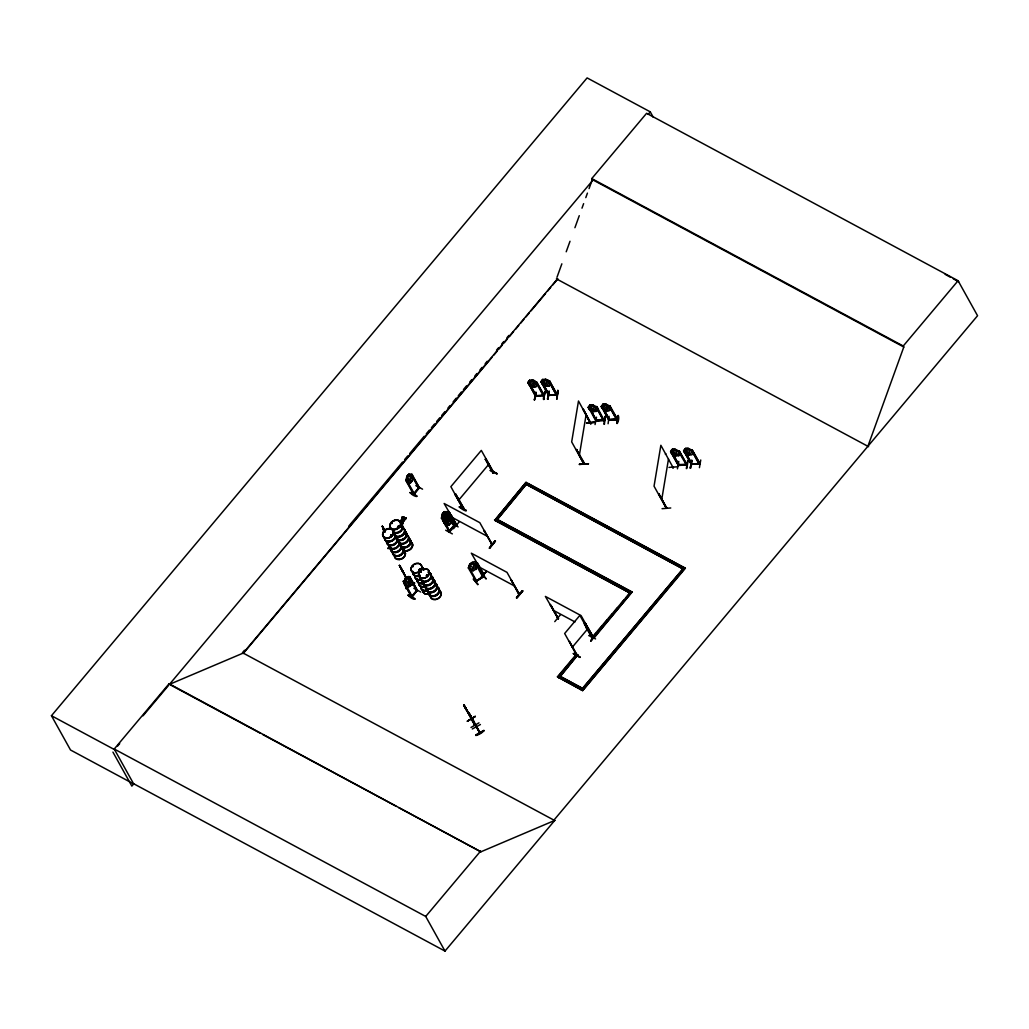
<?xml version="1.0" encoding="UTF-8"?>
<svg xmlns="http://www.w3.org/2000/svg" width="1029" height="1029" viewBox="0 0 1029 1029"><rect width="100%" height="100%" fill="white"/><g stroke="black" fill="none" stroke-linecap="round" stroke-linejoin="round"><path stroke-width="1.5" d="M579.559 464.092C606.737 462.793 560.728 465.635 588.395 463.783M662.059 508.686L670.754 507.979M451.77 515.863L457.005 525.858L448.953 511.58L457.069 525.896L444.129 503.49L479.823 522.681L492.171 544.765L491.155 543.968L492.364 544.521L491.206 543.904M456.876 525.536L456.439 524.764M456.04 524.996L457.249 525.549L456.516 525.253M484.26 575.584L471.321 553.178L507.014 572.368L519.362 594.453C517.947 594.466 519.671 592.665 518.68 594.093M519.208 593.682L518.436 593.669M558.052 618.326L557.499 617.696M558.464 618.519L557.705 617.696M592.794 637.414L593.424 637.697L581.089 615.612L545.383 596.421L558.335 618.828L550.219 604.512L550.631 605.078M596.73 634.353L590.697 640.99L593.514 637.35M584.15 462.818L583.906 463.938M584.099 462.767L583.919 464.028L571.674 441.904L578.491 401.001L590.736 423.433M673.082 467.552L660.862 445.287L654.045 486.19L666.303 508.313L666.483 507.091M673.236 466.883L672.94 467.938M477.276 564.972C472.825 578.311 481.649 557.795 472.311 562.361L469.777 564.188L469.79 567.211L470.703 568.831L473.096 568.986L474.755 567.841L475.694 565.423L472.311 562.361L469.738 564.124L468.452 568.098L469.314 567.481M408.783 582.761L410.339 585.578L410.108 584.305M471.874 719.412L463.938 704.968L465.687 708.055M471.231 719.039L474.832 725.213L463.989 705.058M475.102 725.046L474.549 723.966M475.977 726.397L479.861 733.06L472.157 718.396M385.116 531.543L384.061 529.446M385.193 531.697L384.512 532.122M391.534 523.439L392.01 523.298M391.727 523.131L392.242 522.758M390.621 535.813L391.547 534.823L391.354 535.877M392.152 535.234L390.84 534.758L391.161 536.006M398.93 526.128L398.93 526.899M413.259 566.645L412.848 566.22M413.182 565.95L412.59 566.67M418.739 570.13L419.356 569.41M420.346 569.654L419.215 570.529M420.668 572.073L421.002 571.584M421.041 571.687L420.192 571.738L420.951 571.738M426.315 575.571L427.086 574.645M426.932 575.816L427.408 574.787L427.575 575.545M402.493 523.722L401.709 522.886L400.821 524.623M448.657 521.343L448.297 518.783L446.547 517.638M400.037 522.192L401.336 522.693L400.86 523.684M532.495 380.061L529.536 380.254L530.269 384.254L532.906 385.425L534.81 385.296L535.968 383.881C528.173 376.318 536.816 381.836 535.8 382.196L543.428 395.921L544.225 395.779L536.495 382.081L535.749 382.183M693.572 452.541L691.797 454.857L688.928 455.101L684.825 453.03L683.603 450.934L685.391 448.541L686.034 452.49L688.671 453.66L690.575 453.532L691.745 452.117L690.832 450.483L688.221 448.438L685.314 448.49L688.26 448.297L692.363 450.368L699.99 464.015L691.527 464.22M400.783 520.558C402.21 525.124 406.416 517.561 403.458 520.815C401.323 523.671 404.127 514.153 400.937 520.841M536.07 392.332L534.424 400.075L535.723 392.371M547.852 399.162L549.074 391.252L547.852 399.136M678.793 461.391L677.429 468.838M691.848 460.568L690.189 468.311L691.745 460.336M448.785 516.249L454.342 526.038L446.805 512.249M407.407 482.948L410.481 482.948L412.41 480.646L412.963 476.221M409.864 576.832L406.725 576.883L404.796 579.095L404.101 583.533M417.465 590.44L416.835 591.199L409.233 577.295C410.97 575.79 404.886 576.51 404.924 579.147L404.243 583.52L411.806 597.244L403.96 583.327L404.693 582.671L403.96 583.327M405.375 585.745L408.5 585.655L410.43 583.353L411.047 578.864M442.213 517.716L441.415 518.179L442.251 513.934L444.181 511.632L447.281 514.423L446.766 517.188M445.879 520.365L442.766 520.545L443.165 513.535L443.782 512.802L447.589 514.976L448.503 516.597L446.727 520.854L444.76 521.06L443.602 516.172L445.544 513.883L448.438 513.767M444.129 522.809L442.984 520.571L443.666 516.211M445.737 525.382L448.798 525.292L445.686 525.472L444.477 523.208L445.094 518.822L447.023 516.519L450.213 516.468L451.358 518.693M444.477 523.298L445.158 518.835L447.101 516.558L450.085 516.519M447.885 518.192L448.58 513.754L447.885 518.192L445.879 520.455M447.242 522.616L444.104 522.668L447.242 522.706L449.171 520.404L449.802 515.928C445.621 510.937 448.978 511.76 444.194 511.722M450.728 523.079L448.721 525.253L450.728 523.079L451.422 518.642M576.42 449.544L584.228 464.015L584.408 463.179L576.42 449.544L583.867 463.989M576.613 450.226L576.716 449.532M590.633 423.819L583.121 409.336L590.955 423.716M591.006 423.626L583.43 409.31M586.633 422.829L595.135 422.327M590.376 422.636L590.299 423.279M584.292 463.847L584.035 463.423M586.569 423.112L595.341 422.224L586.607 422.829M666.676 508.133L658.792 493.83L666.599 508.287L666.162 506.963M658.984 494.499L659.087 493.804M665.802 453.596L665.39 454.303M666.239 508.275L666.432 507.464M668.94 467.398L677.648 466.78M528.018 382.364L535.685 396.409L536.482 396.281L535.312 395.535M529.601 380.396L527.941 382.711L528.803 382.312M537.691 384.293L536.032 386.621C532.906 387.367 528.842 385.849 527.851 382.621L529.613 380.306M531.646 380.55L530.694 380.614L530.81 382.531L533.691 384.203L534.192 383.302L531.659 380.473M536.109 386.672L533.176 386.801L529.06 384.795M536.443 396.024L528.777 382.518M550.747 383.457L549.164 385.824C544.804 388.049 540.765 381.296 541.035 381.785L542.669 379.469L545.55 379.225L549.666 381.206M543.749 379.765L546.708 381.502L546.746 383.367L544.392 382.634L543.775 379.688M543.055 395.483L543.968 394.982L536.328 395.663M543.093 395.368L543.016 395.085M543.518 399.226C548.135 380.679 541.588 400.062 544.084 399.445M543.608 399.484L544.984 391.766M548.856 381.36L549.563 381.232L557.216 394.995L556.483 395.072L548.766 381.283L549.602 380.962L557.152 394.609M549.602 380.962L545.55 379.225L549.036 383.032L547.865 384.46L543.325 383.405L542.592 379.405L540.894 381.862M549.164 385.824L550.875 383.38M549.036 391.277L547.492 399.201L549.242 391.534M556.432 395.02L556.084 394.236L557.049 394.171M556.11 394.647L556.998 394.441M556.316 394.995L548.817 381.013M557.139 398.596C559.313 373.038 555.197 416.604 557.782 390.686M556.766 398.596L557.962 390.891M579.301 455.615L586.118 414.713M588.356 407.162L596.023 421.208L595.572 420.642L596.756 421.144L589.141 407.111L588.279 407.51L589.951 405.104L592.807 404.924L596.923 406.931M589.874 405.053L590.607 409.053L593.244 410.224L595.148 410.095L596.305 408.68L592.82 404.86L589.874 405.053L588.164 407.497L589.463 409.645L593.489 411.664L596.383 411.33M589.373 409.671L593.489 411.664M591.032 405.413L593.99 407.137L594.016 409.002L591.675 408.281L591.045 405.323M596.82 421.08C592.498 419.703 607.29 418.854 603.676 420.707L595.881 406.841L596.884 406.609L598.029 409.092L596.37 411.42M596.936 406.854L595.932 406.841M596.511 417.182L595.058 424.565M609.4 419.832L602.197 406.262L601.412 406.314L608.924 420.334L609.605 419.742M602.93 404.204L603.663 408.204L606.3 409.375L608.203 409.246L609.361 407.831L605.875 404.011L602.93 404.204L601.219 406.648C601.682 410.082 612.435 412.963 602.454 408.745M605.039 404.5L604.087 404.564L604.203 406.481L607.071 408.153L607.573 407.252L605.052 404.423M604.229 419.819L596.627 420.72L589.913 408.474M604.319 419.819L604.37 420.668L596.884 406.609M604.422 424.244L605.129 416.346M609.901 406.108L608.949 405.979L616.448 419.446M609.438 410.481C613.22 404.448 609.683 412.976 606.544 410.815M609.104 416.321L608.088 423.742M601.412 406.314L609.027 420.321L617.619 419.729L609.194 406.018M609.76 420.269L602.968 407.638M608.859 419.485L617.387 418.97L616.448 418.996M618.197 415.497C614.133 431.37 620.654 419.253 618.12 415.484M617.001 423.433L618.378 415.729M661.673 499.901L668.49 458.998M670.548 451.782C672.76 451.358 668.863 451.872 672.323 449.39M672.246 449.339L672.979 453.326L675.616 454.496L677.519 454.381L678.69 452.966L677.777 451.332L675.165 449.287L672.246 449.339L675.178 449.197L679.217 451.242M671.834 453.93L675.899 455.796L671.77 453.866L670.561 451.692L678.394 465.494L686.935 464.864L679.256 450.895L678.394 451.268M673.403 449.686L676.362 451.422L676.4 453.287L674.046 452.567L673.429 449.609M678.818 455.744L680.413 453.287M680.401 453.377L678.741 455.693L675.873 455.937M678.999 465.005L678.188 464.568M671.332 451.744L679.166 465.031M685.365 448.631L683.616 450.843L691.462 464.606M683.706 450.946L684.504 450.895M684.812 453.107L688.928 455.101M686.472 448.85L689.417 450.573L689.456 452.438L687.102 451.718L686.484 448.76M679.217 451.152L678.304 451.126L686.202 464.568M685.803 464.439L686.677 464.053L686.87 464.915M686.317 468.568L687.642 460.838M698.91 463.642L691.527 450.097M691.552 450.278L692.311 450.046L691.437 450.278M691.784 460.323L690.665 468.285M692.054 464.156L684.285 450.728M698.82 463.719L699.681 463.191L699.874 464.053M699.193 464.105L692.285 451.461M699.424 467.668L700.749 460.002M476.53 580.832L476.003 581.192M475.797 581.244L483.604 576.6L476.003 581.501L483.604 576.6L475.822 562.683L475.205 563.249L482.884 577.14L483.257 575.841M476.826 581.256L469.134 567.635M400.924 520.558C404.757 514.976 401.336 525.793 404.088 519.529M456.323 525.497L457.005 525.858M550.219 604.512L558.245 618.853L551.557 606.158M596.254 633.928L590.697 640.99L593.63 637.414M401.683 523.144L400.911 524.224L401.336 522.693M462.986 508.172L463.513 507.657M462.806 508.275L463.706 508.017L455.783 494.254L455.268 494.872L463.076 508.776L450.869 486.666L481.315 450.406L493.637 472.375L493.071 473.07L493.071 471.835M493.405 472.26L492.788 472.633M413.491 494.37L419.446 487.746L411.394 474.536M419.125 487.424L418.636 488.299M411.253 596.614L412.192 596.125M417.208 590.016L416.604 591.07L416.951 589.823M449.043 531.774L449.339 530.707M579.97 657.029L573.256 653.454L579.97 657.081M576.356 654.933L577.218 655.319L569.539 641.53M591.907 637.774L584.279 623.587L591.945 637.26M592.189 637.504L579.88 615.381L564.651 633.504L576.986 655.589L569.307 641.401M469.854 564.214L468.362 567.789M391.792 535.376L391.56 534.694M419.06 570.233L419.215 569.5M420.925 572.008L420.192 571.609M556.959 277.354L561.86 263.823M566.207 251.783L570.015 241.262M574.915 227.718L579.263 215.678M581.99 208.167L583.623 203.652M585.797 197.632L587.43 193.118M589.064 188.603L592.331 179.586L591.765 178.583L646.598 113.293L958.076 280.724L977.55 315.723L553.936 820.126L554.657 820.525L444.991 951.092L133.526 783.661M867.884 446.29L903.796 347.017L903.243 346.014L591.765 178.583M405.825 517.857C401.271 518.423 405.722 519.992 405.85 517.831C407.034 520.661 401.799 518.423 401.773 517.51L402.159 517.06C403.034 518.642 405.027 515.67 403.458 517.947M459.268 507.271C472.44 512.391 463.86 512.043 459.436 506.654M466.137 510.281L459.41 506.718M410.172 492.737C423.897 498.216 412.951 497.341 410.121 492.389M416.784 496.055L410.198 492.685M408.217 595.392C420.861 600.37 412.488 600.82 408.14 595.096M445.686 530.231L452.348 533.884M475.089 724.943L471.346 718.486M476.903 727.362L464.851 706.743M479.218 731.941L479.771 732.995M448.567 518.32L446.419 518.565L445.814 521.587L445.93 518.642L444.026 518.269L446.084 517.896L446.663 515.027L446.573 517.844L448.644 518.089M406.249 518.037L405.014 519.079L402.918 518.114M413.311 493.753C414.61 495.258 415.986 491.09 419.395 487.81M418.932 487.116L418.584 488.376M411.304 596.55C413.028 597.502 413.864 593.823 417.414 590.517L409.838 576.69L409.31 577.488M448.798 531.298L453.866 525.562M449.043 531.89C460.259 515.838 452.528 531.26 449.094 531.466M412.307 596.64L411.883 595.855M384.627 532.134L384.434 531.427M399.213 526.771L397.708 526.822M420.231 570.259L420.295 569.487M482.524 576.253L483.025 577.037M535.569 396.075L544.264 395.522L536.546 381.81M548.341 394.737L549.589 395.175L548.65 395.56M548.624 395.239L557.152 394.647M678.124 464.954L686.883 464.606L678.304 465.121L670.728 451.435M691.051 463.809L691.912 463.732M404.731 582.89L412.346 596.666M588.704 635.536L595.572 638.932M579.97 657.454L573.372 653.724M456.014 494.383L455.268 494.872M485.212 459.23L485.958 458.741L485.444 459.358L493.135 473.096L485.444 459.358M490.447 470.15L497.2 473.713L490.473 470.163M463.474 507.889L462.844 508.648M463.23 508.648L463.282 508.004M459.166 521.883L453.506 528.713M491.811 544.135L484.054 530.449L492.286 544.482M484.659 530.771L483.862 530.694M492.016 543.994L492.055 544.74M489.444 548.007C507.348 526.719 478.048 563.017 494.936 540.945M483.784 575.082L483.476 574.426L484.389 575.301L477.495 562.914M486.293 571.365L480.402 578.285L486.254 571.365M480.697 578.401L486.357 571.584M518.693 594.196L511.246 580.15L519.478 594.183M511.85 580.472L511.053 580.382M516.97 597.913C535.17 576.574 504.043 611.946 522.668 591.122M522.192 590.685L516.507 597.489M516.699 597.759L522.359 590.942M554.76 621.645L560.406 614.815M585.308 623.381L592.755 637.44L585.308 623.381L593.63 637.453M585.925 623.703L585.115 623.625M592.485 636.938L594.26 637.697L632.076 591.958L496.891 519.285L632.32 592.382M133.783 783.802L131.853 786.105L112.933 752.109M554.001 820.036L554.734 820.422L480.903 851.806L169.078 683.732L114.245 749.022L133.68 783.944L70.525 750L51.45 715.721L587.109 77.908L650.264 111.852L653.325 117.345M117.653 746.038L119.686 743.62M143.031 715.811L168.422 685.584M593.064 179.972L169.438 684.375L260.041 733.085M648.219 114.283L650.264 111.852M244.516 650.238L242.458 652.695L554.657 820.525M348.831 526.038L402.532 462.085M404.603 459.629L407.703 455.937M409.761 453.48L424.218 436.27M426.289 433.801L429.389 430.122M431.447 427.652L434.547 423.974M436.618 421.504L439.717 417.825M441.775 415.356L444.875 411.677M447.975 407.986L450.046 405.529M453.133 401.837L456.233 398.146M458.304 395.689L461.404 391.998M463.462 389.541L466.561 385.849M469.661 382.158L471.732 379.701M474.832 376.009L476.89 373.553M479.99 369.861L482.061 367.404M485.161 363.713L487.219 361.256M496.518 350.182L498.576 347.725M501.676 344.033L503.747 341.577M506.847 337.885L508.905 335.428M557.152 279.258L243.191 653.093L169.438 684.375L169.078 683.732M243.204 653.544L491.875 357.449M493.933 354.992L497.033 351.313M499.091 348.857L502.191 345.165M504.249 342.708L507.348 339.03M509.419 336.573L513.535 331.647M515.606 329.19L518.706 325.511M520.764 323.055L523.864 319.363M525.922 316.906L529.022 313.228M531.08 310.771L545.524 293.561M547.595 291.104L550.682 287.425M552.753 284.969L557.911 278.82M406.905 476.453L406.146 480.865L406.777 476.388L408.783 474.125L410.893 475.244L411.806 476.877L410.044 481.135L408.063 481.328L406.905 476.453L408.783 474.215L411.896 474.035L419.395 487.913L418.379 488.016L413.941 493.303M407.677 476.003L408.307 475.257L410.507 477.302L409.709 479.655L408.642 479.527L407.6 475.951M414.378 493.779L406.455 480.016L413.735 494.537L405.94 480.633L406.674 479.977M410.404 482.82L412.41 480.646M415.832 485.598L422.559 489.161M402.545 517.921L402.159 517.06M402.918 517.458L403.998 516.828M402.789 519.401C402.275 523.092 401.773 516.712 401.76 521.111M401.181 524.854C403.149 522.295 401.13 527.71 402.802 523.066M445.518 518.68L443.55 518.873L442.637 517.253L442.393 513.998L444.258 511.67M441.647 518.294L442.161 517.523L449.802 531.504M458.497 500.377L488.942 464.118M448.039 522.089L446.419 521.008L446.625 517.69M447.165 522.668L449.107 520.365M454.072 525.536L454.586 524.854M451.487 523.311L458.188 526.912M411.96 595.997L416.398 590.71M413.851 588.292L420.758 592.048M494.486 519.902L629.902 593L494.717 520.34L526.038 482.331L685.365 568.278L582.594 690.639L557.435 676.825L576.472 654.161L577.771 654.868L559.982 676.76M494.717 520.34L526.038 482.331M572.291 647.215L587.508 629.092M557.679 677.249L576.703 654.585L578.002 655.293M592.717 636.565L631.021 591.675M577.771 654.868L558.979 677.944M592.871 637.067L596.048 633.324M598.106 630.867L602.222 625.979M604.28 623.523L607.354 619.844M609.412 617.4L612.499 613.721M614.557 611.277L617.644 607.599M620.731 603.933L623.818 600.254M625.876 597.81L628.963 594.132M594.029 637.273L632.076 591.958M682.947 568.896L524.931 483.656L682.947 568.896L581.295 689.944L684.066 567.571M582.594 690.639L685.121 567.841M903.243 346.014L958.076 280.724M444.991 951.092L425.723 916.453L480.556 851.163M473.366 579.108L478.035 584.189M477.765 584.729L473.391 579.044M493.303 472.337L485.714 458.612M398.094 526.153L398.159 527.298M398.699 527.054L399.033 526.436M391.895 535.53L390.943 535.89M427.73 575.623L426.611 575.906M454.419 524.661L453.763 525.382L454.445 525.922M449.429 531.311L446.509 525.793M416.899 589.887L417.414 590.543L409.542 576.677M417.131 590.402L411.523 597.116M535.479 395.535L536.173 395.458M536.083 395.818L535.324 395.908M548.431 394.724L549.216 394.673L548.316 395.046M604.435 420.617L596.035 421.17M609.052 420.025L617.657 419.472L609.94 405.76M463.41 507.966L455.783 494.254M449.326 532.006L441.415 518.179M401.644 525.112C405.683 522.565 395.933 519.516 402.815 523.144M672.85 466.819L673.107 467.719M471.668 563.365L470.832 563.931L471.05 566.349L472.864 567.584L474.073 565.59L471.616 563.3M475.99 568.947L473.417 570.709L469.738 570.195M481.778 573.307L486.241 578.98L481.456 573.513M475.977 581.166L482.768 576.574M490.164 470.536L496.956 473.97M392.203 523.414L391.534 523.349M398.3 526.179L398.043 526.925M419.832 570.105L418.996 569.989M406.018 578.105L399.445 565.333L402.468 570.593M399.972 566.439L400.693 567.558L399.419 565.59M406.159 578.092L402.622 571.082M403.085 571.648L402.352 571.236M402.802 581.501L405.477 579.983M406.339 587.546L414.378 582.98M406.494 587.842C431.82 572.973 388.46 599.418 414.34 582.903M464.452 706.074L467.475 711.541L465.185 707.309M467.115 710.717L467.565 711.283M468.877 712.994L480.131 732.905L479.54 731.786M468.658 713.251L469.61 714.049M467.462 711.515L468.774 713.47M469.481 713.933L473.726 721.483L469.88 714.602M475.218 716.364L467.359 721.265L475.231 716.377M467.282 721.136L475.321 716.544M471.874 719.503L463.642 705.392M474.228 724.172L474.665 725.123M478.987 722.834L470.986 727.477M472.311 728.995L480.414 724.519M483.862 730.41C466.677 739.066 481.688 734.86 483.887 730.474M475.99 735.298L483.99 730.654L476.015 735.336M557.782 618.185L558.541 618.545M476.195 581.694L468.401 568.034M384.769 530.501L382.209 526.295L384.987 530.54L383.971 528.391M382.839 528.199L382.711 527.401L383.521 528.494M387.83 548.354L390.66 547.171M387.804 548.277L390.814 547.454M390.93 547.84L387.972 548.624M419.408 569.526L420.064 569.243M427.318 574.606L426.456 575.906M534.411 400.049L535.697 392.409M382.248 526.398L385.258 531.015M543.878 395.342L535.685 396.409M549.409 395.149L556.933 394.493M616.885 419.485L609.914 407.188M384.499 531.826L382.299 526.256M391.367 535.71L390.698 535.234M589.025 407.445L588.318 407.433M672.747 467.513L673.468 467.32M549.177 385.746L546.232 385.952L542.116 383.946M543.209 395.033L543.904 395.02M602.158 406.455L601.373 406.584L603.007 404.256L605.862 404.075L609.978 406.082M596.666 420.462L603.431 420.025M609.721 419.613L616.5 419.176M683.745 450.856L684.414 450.702M685.816 464.298L678.844 464.581M692.093 463.899L698.858 463.603M691.179 464.105L700.029 463.745L692.311 450.046M699.926 463.732L691.359 464.272L683.783 450.599M445.467 513.934L448.605 513.883M596.035 406.841L603.701 420.668M686.87 464.581L679.256 450.895M419.691 569.166L420.385 569.513M420.462 572.227L420.154 572.111M427.164 574.722L428.013 575.134M469.61 570.207L473.417 570.619M535.697 396.371L528.79 383.74M605.271 416.565L603.959 424.205M402.956 519.684L401.812 519.799L401.516 520.88M398.879 526.269L399.329 526.282M532.456 380.203L536.508 382.158M447.101 516.558L450.123 519.311L448.361 523.555L446.38 523.761L445.094 518.822M406.802 576.922L409.825 579.584L408.063 583.829L406.082 584.035L404.924 579.147M592.331 179.586L903.796 347.017M556.419 278.859L868.617 446.689M527.684 483.514L685.365 568.278M414.172 493.431L413.285 493.843M451.757 517.201L487.463 536.392M402.313 517.343L403.085 517.754M478.948 566.889L514.654 586.08M553.023 610.133L574.992 621.94M585.977 627.844L588.717 629.324M592.961 637.002L594.26 637.697M406.249 577.912L408.526 580.009L407.728 582.35L406.121 581.282L406.326 577.951L399.458 565.448M410.43 583.353L408.5 585.565L405.426 585.655M408.114 595.161L414.996 598.981M557.435 676.825L582.35 690.215M262.871 734.616L395.959 806.144M398.789 807.675L480.903 851.806M114.245 749.022L425.723 916.453M51.45 715.721L114.605 749.665M945.162 274.357L950.552 277.303M953.24 278.782L958.629 281.727M401.233 521.266L402.828 521.639L404.744 520.082M402.365 523.491L401.709 522.886M495 540.997L489.431 548.058M688.067 460.851L686.793 468.517M472.813 719.657L470.69 715.862M382.338 526.359L383.2 527.362M475.822 562.683L475.141 563.159M384.524 531.864L382.942 528.16M402.082 569.925L404.294 573.938M408.822 582.324L410.648 585.372L409.053 582.607M468.877 712.878L471.977 718.088M463.847 705.019L466.973 710.357M476.376 726.345L480.106 732.751M400.332 566.928L406.442 577.938M466.536 709.508L468.992 713.804L468.967 712.827M685.34 451.911L692.247 464.516M672.284 452.76L679.191 465.365M658.792 493.83L666.715 508.12M556.805 394.531L548.663 395.496L540.907 381.772M543.389 384.203L549.486 395.496L541.576 381.643M548.534 394.647L541.074 381.515M529.575 383.688L536.482 396.281M447.01 511.516L454.882 525.395M445.454 513.895L445.814 516.455L444.116 517.072L443.589 516.121M443.46 520.301L444.978 523.041M411.214 474.588L418.816 488.492M382.659 527.015L384.949 531.131M401.169 568.368L399.496 565.423M384.229 531.569L382.878 528.649L384.383 531.98M431.64 576.703A5.775 4.45 -29.1 0 1 430.572 584.639A5.775 4.45 -29.1 0 1 422.597 582.35M431.563 576.42A5.852 4.515 -29.1 0 1 430.482 584.472A5.852 4.515 -29.1 0 1 422.404 582.157M432.283 579.571A5.775 4.463 -29.1 0 1 435.074 584.922A5.775 4.463 -29.1 0 1 428.45 589.051A5.775 4.463 -29.1 0 1 424.514 584.433M433.26 579.687A5.737 4.425 -29.1 0 1 431.55 587.932A5.737 4.425 -29.1 0 1 424.36 584.073A5.775 4.463 -29.1 0 0 428.296 588.781A5.775 4.463 -29.1 0 0 434.92 584.639A5.775 4.463 -29.1 0 0 432.129 579.288M428.244 572.201A5.852 4.515 -29.1 0 1 431.061 577.603A5.852 4.515 -29.1 0 1 424.36 581.797A5.852 4.515 -29.1 0 1 420.372 577.115M431.28 576.073A5.762 4.438 -29.1 0 1 429.556 584.356A5.762 4.438 -29.1 0 1 422.34 580.485M429.53 572.921A5.775 4.45 -29.1 0 1 428.463 580.858A5.775 4.45 -29.1 0 1 420.501 578.568M431.46 576.227A5.852 4.515 -29.1 0 1 429.71 584.652A5.852 4.515 -29.1 0 1 422.366 580.703M428.128 571.995A5.852 4.515 -29.1 0 1 430.945 577.41A5.852 4.515 -29.1 0 1 424.257 581.604A5.852 4.515 -29.1 0 1 420.269 576.922M429.183 572.278A5.775 4.45 -29.1 0 1 427.447 580.588A5.775 4.45 -29.1 0 1 420.218 576.703M437.634 587.482A5.775 4.45 -29.1 0 1 436.566 595.418A5.775 4.45 -29.1 0 1 428.604 593.141M436.347 586.762A5.852 4.515 -29.1 0 1 439.164 592.177A5.852 4.515 -29.1 0 1 432.476 596.357A5.852 4.515 -29.1 0 1 428.488 591.688M439.254 590.466A5.737 4.425 -29.1 0 1 437.544 598.724A5.737 4.425 -29.1 0 1 430.354 594.852M433.569 580.24A5.737 4.425 -29.1 0 1 432.514 588.125A5.737 4.425 -29.1 0 1 424.591 585.861M439.396 590.659A5.775 4.45 -29.1 0 1 437.672 598.955A5.775 4.45 -29.1 0 1 430.444 595.071M434.238 582.98A5.852 4.515 -29.1 0 1 437.068 588.395A5.852 4.515 -29.1 0 1 430.366 592.575A5.852 4.515 -29.1 0 1 426.379 587.906M438.238 587.585A5.762 4.438 -29.1 0 1 434.868 595.444A5.762 4.438 -29.1 0 1 428.334 591.263M434.328 583.263A5.775 4.45 -29.1 0 1 435.64 590.723A5.775 4.45 -29.1 0 1 426.803 590.492M436.232 586.569A5.852 4.515 -29.1 0 1 439.061 591.984A5.852 4.515 -29.1 0 1 432.36 596.164A5.852 4.515 -29.1 0 1 428.373 591.482M435.357 583.224A5.852 4.515 -29.1 0 1 433.608 591.649A5.852 4.515 -29.1 0 1 426.263 587.7M435.177 583.07A5.775 4.45 -29.1 0 1 433.453 591.366A5.775 4.45 -29.1 0 1 426.225 587.482M395.792 536.611A5.775 4.45 -29.1 0 1 394.724 544.547A5.775 4.45 -29.1 0 1 386.763 542.257M386.57 542.064A5.852 4.515 -29.1 0 0 394.647 544.38A5.852 4.515 -29.1 0 0 395.728 536.328A5.852 4.515 -29.1 0 0 403.561 534.321A5.852 4.515 -29.1 0 0 402.944 527.736M396.358 539.389A5.75 4.438 -29.1 0 1 397.117 547.299A5.75 4.438 -29.1 0 1 388.563 545.447M396.229 539.145A5.75 4.438 -29.1 0 1 396.975 547.055A5.75 4.438 -29.1 0 1 388.422 545.203M393.618 532.546A5.852 4.515 -29.1 0 1 391.869 540.971A5.852 4.515 -29.1 0 1 384.537 537.022M395.432 535.98A5.762 4.438 -29.1 0 1 394.377 543.904A5.762 4.438 -29.1 0 1 386.415 541.627M393.683 532.842A5.762 4.438 -29.1 0 1 391.959 541.125A5.762 4.438 -29.1 0 1 384.743 537.241M386.454 541.871A5.852 4.515 -29.1 0 0 394.531 544.187A5.852 4.515 -29.1 0 0 395.612 536.135A5.852 4.515 -29.1 0 0 403.882 533.536A5.852 4.515 -29.1 0 0 401.606 527.105M384.344 538.09A5.852 4.515 -29.1 0 0 392.422 540.405A5.852 4.515 -29.1 0 0 393.502 532.353A5.852 4.515 -29.1 0 0 401.349 530.334A5.852 4.515 -29.1 0 0 400.718 523.761M393.335 532.199A5.775 4.45 -29.1 0 1 392.268 540.135A5.775 4.45 -29.1 0 1 384.306 537.845M401.799 547.389A5.775 4.45 -29.1 0 1 400.731 555.326A5.775 4.45 -29.1 0 1 392.769 553.049M392.563 552.843A5.852 4.515 -29.1 0 0 400.641 555.158A5.852 4.515 -29.1 0 0 401.722 547.119A5.852 4.515 -29.1 0 0 409.568 545.1A5.852 4.515 -29.1 0 0 408.937 538.527M403.561 550.566A5.775 4.45 -29.1 0 1 401.837 558.876A5.775 4.45 -29.1 0 1 394.609 554.991M403.419 550.374A5.737 4.425 -29.1 0 1 401.709 558.631A5.737 4.425 -29.1 0 1 394.519 554.76M398.686 540.868A5.75 4.438 -29.1 0 1 396.011 548.406A5.75 4.438 -29.1 0 1 388.743 545.769M403.497 550.425A5.775 4.463 -29.1 0 1 401.76 558.747A5.775 4.463 -29.1 0 1 394.519 554.85M390.531 547.814A5.852 4.515 -29.1 0 0 397.863 551.75A5.852 4.515 -29.1 0 0 399.612 543.338A5.852 4.515 -29.1 0 0 407.896 540.739A5.852 4.515 -29.1 0 0 405.619 534.295M400.242 546.322A5.775 4.45 -29.1 0 1 403.021 551.66A5.775 4.45 -29.1 0 1 396.422 555.789A5.775 4.45 -29.1 0 1 392.486 551.171M399.689 543.608A5.775 4.45 -29.1 0 1 398.622 551.544A5.775 4.45 -29.1 0 1 390.66 549.267M392.538 551.403A5.852 4.515 -29.1 0 0 399.869 555.338A5.852 4.515 -29.1 0 0 401.619 546.926A5.852 4.515 -29.1 0 0 409.452 544.907A5.852 4.515 -29.1 0 0 408.835 538.334M399.509 543.132A5.852 4.515 -29.1 0 1 397.76 551.557A5.852 4.515 -29.1 0 1 390.428 547.621M399.342 542.978A5.775 4.45 -29.1 0 1 397.618 551.287A5.775 4.45 -29.1 0 1 390.377 547.389M403.008 528.018A5.775 4.45 -29.1 0 1 403.625 534.501A5.775 4.45 -29.1 0 1 395.882 536.495M398.892 527.388A5.852 4.515 -29.1 0 1 400.332 527.182M404.757 531.208A5.75 4.438 -29.1 0 1 404.873 538.193A5.75 4.438 -29.1 0 1 396.718 538.926M401.451 526.964A5.762 4.438 -29.1 0 1 403.265 533.871A5.762 4.438 -29.1 0 1 394.583 535.131M397.258 527.568A5.762 4.438 -29.1 0 1 400.088 526.848M400.898 524.25A5.762 4.438 -29.1 0 1 401.516 530.72A5.762 4.438 -29.1 0 1 393.785 532.713M398.776 527.195A5.852 4.515 -29.1 0 1 400.23 526.989M400.551 523.607A5.775 4.45 -29.1 0 1 401.169 530.089A5.775 4.45 -29.1 0 1 393.425 532.083M409.015 538.81A5.775 4.45 -29.1 0 1 409.632 545.293A5.775 4.45 -29.1 0 1 401.889 547.287M409.581 541.55A5.775 4.45 -29.1 0 1 411.819 547.891A5.775 4.45 -29.1 0 1 403.664 550.464M404.95 531.543A5.75 4.438 -29.1 0 1 405.992 537.434A5.75 4.438 -29.1 0 1 399.059 540.431M404.873 531.337A5.775 4.463 -29.1 0 1 404.989 538.373A5.775 4.463 -29.1 0 1 396.77 539.106M408.654 538.18A5.762 4.438 -29.1 0 1 408.77 545.177A5.762 4.438 -29.1 0 1 400.59 545.923M406.905 535.016A5.775 4.45 -29.1 0 1 407.523 541.511A5.775 4.45 -29.1 0 1 399.779 543.505M405.349 533.948A5.775 4.45 -29.1 0 1 407.162 540.868A5.775 4.45 -29.1 0 1 398.467 542.142M420.938 580.073A5.762 4.438 -29.1 0 1 415.111 575.674M420.822 579.932A5.852 4.515 -29.1 0 1 414.906 575.455M424.025 582.607A5.775 4.463 -29.1 0 1 416.784 578.71M422.855 567.931A5.852 4.515 -29.1 0 1 423.819 570.066M418.713 576.15A5.852 4.515 -29.1 0 1 412.796 571.674M421.98 578.915A5.762 4.438 -29.1 0 1 414.687 576.279M418.829 576.291A5.762 4.438 -29.1 0 1 413.002 571.892M421.941 567.481A5.762 4.438 -29.1 0 1 423.549 569.166M421.774 567.005A5.852 4.515 -29.1 0 1 423.704 569.873M420.025 575.417A5.852 4.515 -29.1 0 1 412.693 571.481M421.607 566.838A5.775 4.45 -29.1 0 1 423.511 569.667M419.871 575.147A5.775 4.45 -29.1 0 1 412.642 571.262M426.932 590.852A5.762 4.438 -29.1 0 1 421.118 586.453M428.244 590.183A5.852 4.515 -29.1 0 1 420.835 587.495M422.868 589.617A5.775 4.45 -29.1 0 0 430.096 593.501A5.775 4.463 -29.1 0 1 422.713 590.736A5.75 4.438 -29.1 0 0 429.968 593.283M424.115 582.748A5.775 4.45 -29.1 0 1 416.874 578.864A5.775 4.45 -29.1 0 0 424.115 582.774M422.88 583.572A5.75 4.438 -29.1 0 1 417.079 579.186M426.032 586.208A5.852 4.515 -29.1 0 1 418.7 582.26M426.585 590.222A5.762 4.438 -29.1 0 1 420.694 587.057M424.836 587.07A5.762 4.438 -29.1 0 1 419.009 582.671M428.128 589.99A5.852 4.515 -29.1 0 1 420.72 587.302M425.877 585.925A5.775 4.45 -29.1 0 1 418.571 583.276M447.191 517.034L447.023 518.629L445.325 519.259L444.374 515.722L444.991 514.976L447.191 517.034M526.231 484.35L496.029 521.034L526.231 484.35M400.667 567.416L402.995 571.905L400.667 567.416M582.157 688.195L559.853 676.194L582.157 688.195M422.919 578.272A5.775 4.463 -29.1 0 0 429.093 570.915A5.775 4.463 -29.1 0 0 419.729 571.224A5.775 4.463 -29.1 0 0 422.919 578.272M423.035 578.439A5.737 4.425 -29.1 0 0 429.17 571.134A5.737 4.425 -29.1 0 0 419.883 571.442A5.737 4.425 -29.1 0 0 423.035 578.439M387.02 538.038A5.75 4.438 -29.1 0 0 393.155 530.72A5.75 4.438 -29.1 0 0 383.856 531.028A5.75 4.438 -29.1 0 0 387.02 538.038M387.2 538.36A5.75 4.438 -29.1 0 0 393.348 531.054A5.75 4.438 -29.1 0 0 384.036 531.35A5.75 4.438 -29.1 0 0 387.2 538.36M387.084 538.193A5.775 4.463 -29.1 0 0 393.258 530.835A5.775 4.463 -29.1 0 0 383.894 531.144A5.775 4.463 -29.1 0 0 387.084 538.193M394.236 529.446A5.75 4.438 -29.1 0 0 400.371 522.14A5.75 4.438 -29.1 0 0 391.071 522.436A5.75 4.438 -29.1 0 0 394.236 529.446M404.757 537.987A5.75 4.438 -29.1 0 0 404.641 531.003A5.75 4.438 -29.1 0 1 404.744 537.974A5.75 4.438 -29.1 0 1 396.589 538.72A5.75 4.438 -29.1 0 0 404.744 537.974M394.416 529.768A5.75 4.438 -29.1 0 0 400.564 522.462A5.75 4.438 -29.1 0 0 391.252 522.771A5.75 4.438 -29.1 0 0 394.416 529.768M394.3 529.613A5.775 4.463 -29.1 0 0 400.487 522.256A5.775 4.463 -29.1 0 0 391.123 522.552A5.775 4.463 -29.1 0 0 394.3 529.613M411.24 548.225A5.737 4.425 -29.1 0 0 410.635 541.781A5.75 4.438 -29.1 0 1 411.253 548.238A5.75 4.438 -29.1 0 1 403.548 550.232A5.737 4.425 -29.1 0 0 411.24 548.225M415.343 572.831A5.775 4.463 -29.1 0 0 421.53 565.474A5.775 4.463 -29.1 0 0 412.166 565.783A5.775 4.463 -29.1 0 0 415.343 572.831M415.459 572.999A5.737 4.425 -29.1 0 0 421.594 565.693A5.737 4.425 -29.1 0 0 412.307 566.001A5.737 4.425 -29.1 0 0 415.459 572.999"/></g></svg>
